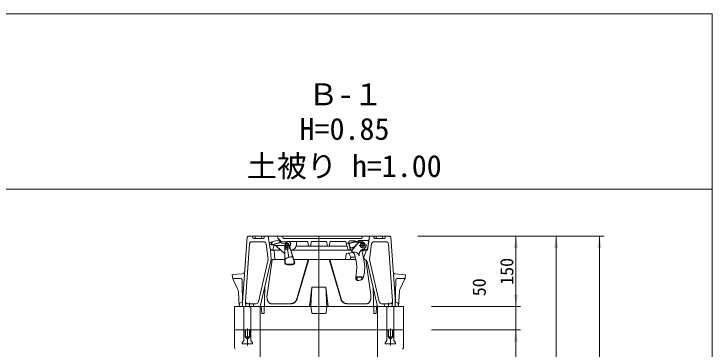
# Model space of a CAD drawing. Units: millimetres, scale not verified. Extents: x -6861 to 6861, y -3554 to 3095.
# Drawn here: x 5373 to 6861, y 2380 to 3095 of the extents above; entities that cross this region are included whole.
import ezdxf
from ezdxf.enums import TextEntityAlignment as Align

# ---------------------------------------------------------------- set-up
doc = ezdxf.new("R2010")
doc.units = ezdxf.units.MM
doc.header["$LTSCALE"] = 20
for name, color, linetype, lineweight in [('0-3_TEMP', 3, 'Continuous', 18), ('0-4_細線', 7, 'Continuous', 18), ('0-6_寸法', 1, 'Continuous', 18), ('0-9_枠線', 6, 'Continuous', 18)]:
    doc.layers.add(name, color=color, linetype=linetype, lineweight=lineweight)
doc.layers.add('0-7_注釈', color=1, linetype='Continuous')
doc.styles.add('ＭＳ ゴシック', font='')
doc.styles.get('ＭＳ ゴシック').set_extended_font_data('MS Gothic')

msp = doc.modelspace()

# ---------------------------------------------------------------- linework, layer by layer
at = {"layer": '0-3_TEMP'}
for p, q in [((1260.93, 2720.78), (6860.93, 2720.78)), ((6022.8, 2620.78), (6022.8, 2455.78)), ((5874.8, 2478.7), (5874.8, 2469.25)), ((5899.8, 2470.78), (5906.2, 2470.78)), ((6005.8, 2470.78), (6039.8, 2470.78)), ((6022.8, 2470.78), (6022.8, 2307.78)), ((6139.4, 2470.78), (6145.8, 2470.78)), ((6170.8, 2478.7), (6170.8, 2469.25)), ((5870.3, 2423.78), (5870.3, 2387.78)), ((6175.3, 2423.78), (6175.3, 2387.78))]:
    msp.add_line(p, q, dxfattribs=at)
at = {"layer": '0-4_細線'}
for p, q in [((5869.65, 2618.78), (5871.8, 2620.78)), ((5871.8, 2620.78), (6173.8, 2620.78)), ((5880.8, 2620.78), (5882.3, 2615.78)), ((5887.8, 2620.78), (5886.3, 2615.78)), ((5899.8, 2620.78), (5901.3, 2615.78)), ((5906.8, 2620.78), (5905.3, 2615.78)), ((5914.3, 2620.78), (5914.89, 2620.18)), ((5919.07, 2593.78), (5914.8, 2620.78)), ((5914.89, 2620.18), (5919.55, 2590.78)), ((5934.8, 2620.78), (5935.3, 2616.78)), ((5944.8, 2620.78), (5946.3, 2615.78)), ((6115.8, 2620.78), (6114.3, 2615.78)), ((6130.7, 2620.18), (6126.05, 2590.78)), ((6126.52, 2593.78), (6130.8, 2620.78)), ((6131.3, 2620.78), (6130.7, 2620.18)), ((6138.8, 2620.78), (6140.3, 2615.78)), ((6145.8, 2620.78), (6144.3, 2615.78)), ((6157.8, 2620.78), (6159.3, 2615.78)), ((6164.8, 2620.78), (6163.3, 2615.78)), ((6175.94, 2618.78), (6173.8, 2620.78)), ((5869.65, 2618.78), (5859.8, 2479.78)), ((5879.62, 2608.78), (5905.41, 2608.78)), ((5882.3, 2615.78), (5905.3, 2615.78)), ((5916.99, 2606.92), (5921.73, 2608.02)), ((5920.73, 2603.29), (5921.22, 2606.93)), ((5921.85, 2602.16), (5941.78, 2607.5)), ((5922.35, 2604.07), (5922.96, 2608.67)), ((5922.68, 2608.59), (5936.9, 2612.4)), ((5923.6, 2602.97), (5941.59, 2607.79)), ((5935.3, 2616.78), (5942.8, 2608.78)), ((5938.07, 2611.3), (5940.57, 2607.52)), ((5938.77, 2611.95), (5939.63, 2612.15)), ((5939.09, 2611.57), (5942.03, 2607.12)), ((5941.18, 2608.4), (5942.8, 2608.78)), ((5942.8, 2608.78), (5954.8, 2609.78)), ((5944.53, 2605.78), (5954.8, 2605.78)), ((6114.3, 2615.78), (5946.3, 2615.78)), ((5953.41, 2608.17), (5951.02, 2605.78)), ((5951.73, 2605.78), (5953.76, 2607.81)), ((5954.8, 2609.78), (5975.65, 2609.78)), ((5954.8, 2606.78), (5954.8, 2594.78)), ((5997.49, 2609.78), (5966.47, 2609.78)), ((5974.84, 2602.64), (5975.3, 2607.95)), ((5999.48, 2607.98), (6000.21, 2600.68)), ((6006.12, 2607.98), (6005.39, 2600.68)), ((6037.49, 2609.78), (6008.11, 2609.78)), ((6040.21, 2600.68), (6039.48, 2607.98)), ((6045.39, 2600.68), (6046.12, 2607.98)), ((6078.44, 2609.78), (6048.11, 2609.78)), ((6084.2, 2594), (6080.37, 2608.29)), ((6081.05, 2605.78), (6086.74, 2605.78)), ((6089.58, 2593.26), (6086.48, 2604.81)), ((6087.19, 2606.04), (6097.42, 2608.78)), ((6088.11, 2605.5), (6097.52, 2608.03)), ((6097.42, 2608.78), (6114.8, 2608.78)), ((6097.52, 2608.03), (6114.8, 2608.03)), ((6099.8, 2610.78), (6100.8, 2609.28)), ((6100.8, 2609.28), (6105.8, 2609.28)), ((6107.8, 2611.78), (6105.8, 2609.28)), ((6107.8, 2611.78), (6129.37, 2611.78)), ((6108.99, 2607.76), (6109.02, 2607.49)), ((6108.99, 2607.76), (6122.73, 2604.08)), ((6109.02, 2607.49), (6122.54, 2603.87)), ((6114.8, 2595.03), (6114.8, 2607.03)), ((6165.97, 2608.78), (6140.18, 2608.78)), ((6163.3, 2615.78), (6140.3, 2615.78)), ((6175.94, 2618.78), (6185.8, 2479.78)), ((5874.63, 2604.13), (5865.98, 2482.13)), ((5910.37, 2604.43), (5914.8, 2570.78)), ((5917.62, 2602.96), (5920.78, 2603.69)), ((5919.07, 2593.78), (5921.07, 2591.78)), ((5919.07, 2593.78), (5921.07, 2591.78)), ((5919.07, 2593.78), (5921.07, 2591.78)), ((5919.07, 2593.78), (5921.07, 2591.78)), ((5919.55, 2590.78), (5920.8, 2570.78)), ((5919.55, 2590.78), (5940.67, 2590.78)), ((5925.07, 2591.78), (5921.07, 2591.78)), ((5921.9, 2602.17), (5922.34, 2602.25)), ((5925.83, 2598.99), (5925.07, 2591.78)), ((5927.3, 2590.78), (5928.8, 2570.78)), ((5929.44, 2600.78), (5927.76, 2600.78)), ((5949.8, 2582.78), (5930.83, 2599.85)), ((5931.31, 2600.78), (5949.48, 2600.78)), ((5949.94, 2583.32), (5931.41, 2600)), ((5948.8, 2600.78), (5960.8, 2600.78)), ((5949.8, 2564.81), (5950.05, 2597.73)), ((5950.05, 2597.73), (5950.31, 2601.12)), ((5958.6, 2575.59), (5956, 2592.85)), ((5971.06, 2566.3), (5959.56, 2602.3)), ((5967.41, 2576.18), (5959.89, 2599.74)), ((5960.24, 2600.15), (5960.83, 2600.74)), ((5960.42, 2599.62), (5961.19, 2600.39)), ((5964.49, 2590.78), (6022.8, 2590.78)), ((6082.65, 2599.78), (5974.25, 2599.78)), ((6092.96, 2590.78), (6022.8, 2590.78)), ((6087.1, 2591.78), (6093.82, 2591.78)), ((6089.41, 2596.78), (6087.4, 2604.28)), ((6090.1, 2595.18), (6098.38, 2597.4)), ((6090.63, 2596.07), (6099.16, 2598.36)), ((6102.39, 2602.29), (6093.29, 2590.9)), ((6102.58, 2602.13), (6093.49, 2590.74)), ((6108.8, 2601.03), (6120.8, 2601.03)), ((6126.05, 2590.78), (6115.44, 2590.78)), ((6115.9, 2591.99), (6120.09, 2592.78)), ((6124.55, 2590.78), (6118.8, 2576.28)), ((6120.2, 2591.78), (6120.09, 2592.78)), ((6120.2, 2591.78), (6124.52, 2591.78)), ((6122.54, 2603.87), (6122.73, 2604.08)), ((6124.52, 2591.78), (6126.52, 2593.78)), ((6135.22, 2604.43), (6130.8, 2570.78)), ((6170.96, 2604.13), (6179.61, 2482.13)), ((5952.76, 2574.07), (5964.97, 2577.5)), ((5953.72, 2573.63), (5964.66, 2576.7)), ((5970.11, 2565.99), (5967.11, 2575.38)), ((6080.73, 2582.97), (6079.8, 2570.78)), ((6081.6, 2583.88), (6094.79, 2585.65)), ((6087.43, 2583.27), (6090.8, 2576.28)), ((6090.8, 2576.28), (6089.28, 2572.09)), ((6100.13, 2576.28), (6090.8, 2576.28)), ((6099.47, 2579.55), (6102.06, 2567.33)), ((6115.14, 2587.56), (6118.69, 2570.87)), ((6118.8, 2576.28), (6117.78, 2576.28)), ((6118.8, 2576.28), (6119.8, 2570.78)), ((5894.07, 2480.66), (5914.8, 2570.78)), ((5897.8, 2470.78), (5920.8, 2570.78)), ((5923.12, 2570.5), (5912.3, 2495.69)), ((5924.78, 2570.78), (5949.63, 2570.78)), ((5950.8, 2564.78), (5950.8, 2569.78)), ((5954.8, 2560.78), (5966.3, 2560.78)), ((5969.86, 2570.78), (6022.8, 2570.78)), ((5975.57, 2487.09), (5999.66, 2570.78)), ((5976.21, 2486.98), (6000.95, 2570.78)), ((6100.96, 2570.78), (6022.8, 2570.78)), ((6069.38, 2486.98), (6044.65, 2570.78)), ((6070.03, 2487.09), (6045.93, 2570.78)), ((6072.18, 2570.78), (6067.75, 2570.78)), ((6120.82, 2570.78), (6118.89, 2570.78)), ((6122.47, 2570.5), (6133.3, 2495.69)), ((6147.8, 2470.78), (6125.69, 2566.9)), ((6151.52, 2480.66), (6130.8, 2570.78)), ((5954.8, 2559.78), (5966.3, 2559.78)), ((6103.46, 2554.03), (6101.49, 2531.46)), ((5859.82, 2540.45), (5837.8, 2538.78)), ((5837.8, 2538.78), (5838.49, 2533.2)), ((5841.45, 2530.78), (5855.85, 2530.78)), ((6104.3, 2533.53), (6103.8, 2533.76)), ((6103.8, 2533.76), (6114.8, 2533.76)), ((6103.8, 2533.76), (6103.8, 2526.8)), ((6104.3, 2533.53), (6114.3, 2533.53)), ((6104.3, 2533.53), (6104.3, 2527.08)), ((6114.3, 2533.53), (6114.8, 2533.76)), ((6114.3, 2533.53), (6114.3, 2528.79)), ((6114.8, 2533.76), (6114.8, 2528.56)), ((6203.98, 2530.44), (6189.58, 2530.46)), ((5839.85, 2528.57), (5849.51, 2508.45)), ((5858.85, 2527.83), (5859.8, 2470.78)), ((6103.8, 2526.8), (6104.3, 2527.08)), ((6106.47, 2526.53), (6108.14, 2526.53)), ((6106.47, 2526.03), (6108.14, 2526.03)), ((6114.3, 2528.79), (6114.8, 2528.56)), ((6186.57, 2527.52), (6185.52, 2470.47)), ((6205.57, 2528.23), (6195.87, 2508.13)), ((5850.97, 2502.82), (5852.8, 2470.78)), ((5905.8, 2455.78), (5907.3, 2512.08)), ((6007.8, 2512.08), (6037.8, 2512.08)), ((6037.8, 2512.08), (6042.8, 2470.78)), ((6039.8, 2470.78), (6037.8, 2512.08)), ((6139.8, 2455.78), (6138.3, 2512.08)), ((6194.41, 2502.49), (6192.52, 2470.46)), ((5842.8, 2420.78), (5842.8, 2470.78)), ((5852.8, 2470.78), (5842.8, 2470.78)), ((5853.8, 2477.78), (5852.8, 2470.78)), ((5852.8, 2470.78), (5897.8, 2470.78)), ((5853.8, 2477.78), (5859.8, 2479.78)), ((5862.8, 2420.78), (5862.8, 2470.78)), ((5866.8, 2470.78), (5865.98, 2481.39)), ((5870.97, 2476.78), (5889.2, 2476.78)), ((5877.8, 2420.78), (5877.8, 2470.78)), ((5883.8, 2476.78), (5882.8, 2470.78)), ((5897.8, 2470.78), (5899.8, 2470.78)), ((5897.8, 2420.78), (5897.8, 2470.78)), ((5899.8, 2470.78), (5900.8, 2455.78)), ((5906.2, 2470.78), (6005.8, 2470.78)), ((5920.06, 2476.78), (5963.78, 2476.78)), ((6005.8, 2470.78), (6007.57, 2457.51)), ((6039.8, 2470.78), (6038.03, 2457.51)), ((6139.4, 2470.78), (6039.8, 2470.78)), ((6125.53, 2476.78), (6081.81, 2476.78)), ((6145.8, 2470.78), (6144.8, 2455.78)), ((6147.8, 2470.78), (6145.8, 2470.78)), ((6192.8, 2470.78), (6147.8, 2470.78)), ((6147.8, 2420.78), (6147.8, 2470.78)), ((6174.63, 2476.78), (6156.4, 2476.78)), ((6161.8, 2476.78), (6162.8, 2470.78)), ((6167.8, 2420.78), (6167.8, 2470.78)), ((6178.8, 2470.78), (6179.61, 2481.39)), ((6182.8, 2420.78), (6182.8, 2470.78)), ((6191.8, 2477.78), (6185.8, 2479.78)), ((6191.8, 2477.78), (6192.8, 2470.78)), ((6192.8, 2470.78), (6202.8, 2470.78)), ((6202.8, 2420.78), (6202.8, 2470.78)), ((5900.8, 2455.78), (5905.8, 2455.78)), ((6036.05, 2455.78), (6009.24, 2455.78)), ((6144.8, 2455.78), (6139.8, 2455.78)), ((5842.8, 2420.78), (6202.8, 2420.78)), ((5842.8, 2420.78), (5842.8, 2382.57)), ((5862.8, 2420.78), (5862.8, 2398.28)), ((5865.3, 2420.78), (5865.3, 2405.78)), ((5865.9, 2420.78), (5865.9, 2405.18)), ((5874.7, 2420.78), (5874.7, 2405.18)), ((5877.8, 2420.78), (5877.8, 2398.28)), ((5897.8, 2420.78), (5897.8, 2270.78)), ((6147.8, 2420.78), (6147.8, 2270.78)), ((6167.8, 2420.78), (6167.8, 2398.28)), ((6170.3, 2420.78), (6170.3, 2405.78)), ((6170.9, 2420.78), (6170.9, 2405.18)), ((6179.7, 2420.78), (6179.7, 2405.18)), ((6180.3, 2420.78), (6180.3, 2405.78)), ((6182.8, 2420.78), (6182.8, 2398.28)), ((6202.8, 2420.78), (6202.8, 2382.57)), ((5862.8, 2398.28), (5859.3, 2393.28)), ((5865.3, 2405.78), (5875.3, 2405.78)), ((5865.3, 2405.78), (5870.3, 2400.78)), ((5877.8, 2398.28), (5881.3, 2393.28)), ((6170.3, 2405.78), (6175.3, 2400.78)), ((6180.3, 2405.78), (6170.3, 2405.78)), ((6180.3, 2405.78), (6175.3, 2400.78)), ((5859.3, 2393.28), (5859.3, 2390.78)), ((5859.3, 2390.78), (5881.3, 2390.78)), ((5881.3, 2393.28), (5881.3, 2390.78)), ((6186.3, 2390.78), (6164.3, 2390.78))]:
    msp.add_line(p, q, dxfattribs=at)
for points in [[(6084.91, 2605.78), (6087.8, 2610.78), (6099.8, 2610.78)], [(6185.62, 2540.14), (6207.64, 2538.43), (6206.94, 2532.86)], [(6005.8, 2470.78), (6007.8, 2512.08), (6002.8, 2470.78)], [(5875.3, 2420.78), (5875.3, 2405.78), (5870.3, 2400.78)], [(6167.8, 2398.28), (6164.3, 2393.28), (6164.3, 2390.78)], [(6182.8, 2398.28), (6186.3, 2393.28), (6186.3, 2390.78)]]:
    msp.add_lwpolyline(points, dxfattribs=at)
for centre, radius in [((5954.8, 2600.78), 4.5), ((5954.8, 2600.78), 4), ((6114.8, 2601.03), 4.75), ((6114.8, 2601.03), 4)]:
    msp.add_circle(centre, radius, dxfattribs=at)
for centre, radius, start, end in [((5879.62, 2603.78), 5, 90, 175.943), ((5905.41, 2603.78), 5, 7.496, 90), ((5923.2, 2606.66), 2, 105, 172.38), ((5936.4, 2610.2), 2, 33.435, 105), ((5937.42, 2610.47), 2, 33.435, 105), ((5944.53, 2608.78), 3, 213.435, 270), ((5957.3, 2604.28), 5.5, 315, 135), ((5957.3, 2604.28), 5, 315, 135), ((5954.8, 2600.78), 5, 17.716, 90), ((5977.29, 2607.78), 2, 90, 175), ((5997.49, 2607.78), 2, 5.711, 90), ((6008.11, 2607.78), 2, 90, 174.289), ((6037.49, 2607.78), 2, 5.711, 90), ((6048.11, 2607.78), 2, 90, 174.289), ((6078.44, 2607.78), 2, 15, 90), ((6087.45, 2605.07), 1, 105, 195), ((6088.37, 2604.54), 1, 104.999, 195), ((6118.8, 2589.19), 21, 117.828, 141.396), ((6118.8, 2589.19), 20.75, 118.098, 141.396), ((6114.8, 2603.28), 5.5, 18.873, 90), ((6114.8, 2603.28), 4.75, 25.614, 90), ((6140.18, 2603.78), 5, 90, 172.504), ((6165.97, 2603.78), 5, 4.057, 90), ((5921.72, 2603.16), 1, 172.38, 285), ((5924.72, 2592.57), 10, 48.003, 105), ((5923.34, 2603.94), 1, 172.38, 285), ((5924.14, 2592.42), 10, 48.003, 100.392), ((5927.82, 2598.78), 2, 90, 173.991), ((5931.31, 2603.78), 3, 239.518, 270), ((5955.14, 2597.87), 5.09, 179.563, 17.716), ((5961.88, 2603.78), 13, 275.889, 355), ((6001.2, 2600.78), 1, 185.711, 270.001), ((6004.39, 2600.78), 1, 270, 354.289), ((6041.2, 2600.78), 1, 185.711, 270), ((6044.39, 2600.78), 1, 269.999, 354.289), ((6087.1, 2594.78), 3, 195, 270), ((6089.84, 2596.14), 1, 194.999, 285), ((6090.38, 2597.04), 1, 194.999, 285), ((6091.51, 2593.78), 2, 195, 270), ((6095.64, 2589.03), 3, 141.396, 242.755), ((6095.64, 2589.03), 2.75, 141.396, 283.399), ((6120.59, 2581.14), 12.5, 109.028, 190.412), ((6118.8, 2589.19), 4, 106.971, 204), ((6111.33, 2597.95), 10, 292.623, 314.134), ((6114.8, 2601.03), 8.25, 282.029, 20.153), ((6114.8, 2601.03), 8.5, 289.465, 21.032), ((5965.2, 2574.78), 2, 17.716, 105.689), ((5965.51, 2575.58), 2, 17.716, 105.689), ((6081.73, 2582.89), 1, 97.625, 175.601), ((6085.62, 2582.4), 2, 25.722, 97.625), ((6089.68, 2577.47), 10, 12, 62.755), ((6098.56, 2576.62), 10, 13.096, 103.289), ((5924.78, 2565.78), 5, 90, 167.047), ((5954.8, 2564.78), 5, 179.204, 270), ((5953.84, 2570.22), 4, 105.689, 179.563), ((5954.8, 2569.78), 4, 105.689, 180), ((5954.8, 2564.78), 4, 180, 270), ((5966.3, 2564.78), 5, 270, 17.716), ((5966.3, 2564.78), 4, 270, 17.716), ((6087.4, 2572.78), 2, 270, 340.017), ((6039.46, 2554.03), 64, 0, 12), ((6039.46, 2554.03), 81, 345.314, 12), ((6120.82, 2565.78), 5, 12.953, 90), ((5859.44, 2545.44), 5, 274.344, 355.943), ((5841.45, 2533.78), 3, 187.125, 270), ((5853.38, 2535.06), 15, 187.125, 205.641), ((5855.85, 2527.78), 3, 0.955, 90), ((6106.47, 2531.03), 5, 175, 270), ((6108.14, 2536.03), 10, 270, 345.314), ((6186.01, 2545.13), 5, 183.949, 265.548), ((6189.57, 2527.46), 3, 89.893, 178.938), ((6203.98, 2533.44), 3, 269.893, 352.768), ((6192.05, 2534.75), 15, 334.252, 352.768), ((6106.47, 2531.03), 4.5, 241.158, 270), ((6108.14, 2536.03), 9.5, 270, 310.388), ((5835.99, 2501.96), 15, 3.27, 25.641), ((6209.38, 2501.61), 15, 154.251, 176.622), ((5927.01, 2491.62), 15, 177.42047, 183.98981), ((5926.98, 2492.41), 14.95, 173.89277, 180.46211), ((5926.94, 2490.82), 14.9, 180.96172, 187.53106), ((5926.86, 2493.2), 14.77, 170.31074, 176.88008), ((5926.79, 2490.04), 14.66, 184.58302, 191.15236), ((5926.55, 2489.28), 14.3, 188.35914, 194.92847), ((5926.22, 2488.56), 13.81, 192.36873, 198.93806), ((5961.4, 2490.97), 14.67, 335.27597, 339.736), ((5961.35, 2491.11), 14.78, 339.32468, 343.78471), ((5962.08, 2490.97), 14.67, 335.27597, 339.736), ((5962.03, 2491.11), 14.78, 339.32468, 343.78471), ((6083.57, 2491.11), 14.78, 196.2168, 200.67683), ((6083.51, 2490.97), 14.67, 200.26406, 204.72408), ((6084.25, 2491.11), 14.78, 196.21538, 200.67541), ((6084.19, 2490.97), 14.67, 200.26406, 204.72408), ((6119.37, 2488.56), 13.81, 341.06298, 347.63232), ((6119.05, 2489.28), 14.3, 345.0715, 351.64084), ((6118.8, 2490.04), 14.66, 348.84661, 355.41595), ((6118.73, 2493.2), 14.77, 3.11892, 9.68825), ((6118.65, 2490.82), 14.9, 352.46994, 359.03928), ((6118.61, 2492.41), 14.95, 359.5389, 6.10824), ((6118.59, 2491.62), 15, 356.00919, 2.57852), ((5870.97, 2481.78), 5, 175.943, 270), ((5889.2, 2481.78), 5, 270, 347.047), ((5898.8, 2470.03), 1.25, 36.87, 143.13), ((5925.81, 2487.88), 13.21, 196.70895, 203.27829), ((5925.33, 2487.24), 12.52, 201.49676, 208.0661), ((5924.77, 2486.67), 11.76, 206.87362, 213.44296), ((5924.16, 2486.17), 10.97, 213.01027, 219.57961), ((5923.49, 2485.73), 10.18, 220.10416, 226.6735), ((5922.78, 2485.38), 9.44, 228.3576, 234.92694), ((5922.03, 2485.11), 8.8, 237.91499, 244.48433), ((5921.25, 2484.93), 8.33, 248.76546, 255.3348), ((5920.46, 2484.84), 8.07, 260.60549, 267.17483), ((5963.03, 2489.9), 13.13, 270.31854, 274.77857), ((5963.71, 2489.9), 13.13, 270.31854, 274.77857), ((5962.88, 2489.91), 13.15, 275.40614, 279.86617), ((5963.56, 2489.91), 13.15, 275.40614, 279.86617), ((5962.74, 2489.94), 13.2, 280.46637, 284.9264), ((5963.42, 2489.94), 13.2, 280.466, 284.92603), ((5962.6, 2489.97), 13.27, 285.48095, 289.94098), ((5963.27, 2489.97), 13.27, 285.48146, 289.94149), ((5962.46, 2490.02), 13.36, 290.43589, 294.89592), ((5963.14, 2490.02), 13.36, 290.43589, 294.89592), ((5962.32, 2490.07), 13.47, 295.31835, 299.77837), ((5963, 2490.07), 13.47, 295.31759, 299.77762), ((5962.19, 2490.14), 13.59, 300.11715, 304.57718), ((5962.87, 2490.14), 13.59, 300.11802, 304.57805), ((5962.07, 2490.21), 13.72, 304.82668, 309.2867), ((5962.74, 2490.21), 13.72, 304.82668, 309.2867), ((5961.95, 2490.3), 13.86, 309.44394, 313.90396), ((5962.63, 2490.3), 13.86, 309.44394, 313.90396), ((5961.84, 2490.39), 14.01, 313.96603, 318.42606), ((5962.51, 2490.39), 14.01, 313.96603, 318.42606), ((5961.73, 2490.49), 14.15, 318.39462, 322.85465), ((5962.41, 2490.49), 14.15, 318.39462, 322.85465), ((5961.64, 2490.6), 14.3, 322.73468, 327.19471), ((5961.55, 2490.72), 14.43, 326.98817, 331.44819), ((5962.32, 2490.6), 14.3, 322.73341, 327.19344), ((5961.47, 2490.84), 14.56, 331.16694, 335.62697), ((5962.23, 2490.72), 14.43, 326.98948, 331.44951), ((5962.15, 2490.84), 14.56, 331.16694, 335.62697), ((6083.44, 2490.84), 14.56, 204.3731, 208.83313), ((6083.37, 2490.72), 14.43, 208.55057, 213.0106), ((6084.12, 2490.84), 14.56, 204.3731, 208.83313), ((6083.28, 2490.6), 14.3, 212.80665, 217.26668), ((6084.04, 2490.72), 14.43, 208.55057, 213.0106), ((6083.18, 2490.49), 14.15, 217.14434, 221.60437), ((6083.96, 2490.6), 14.3, 212.80665, 217.26668), ((6083.86, 2490.49), 14.15, 217.14555, 221.60557), ((6083.08, 2490.39), 14.01, 221.57518, 226.03521), ((6083.76, 2490.39), 14.01, 221.57405, 226.03407), ((6082.97, 2490.3), 13.86, 226.09615, 230.55618), ((6083.65, 2490.3), 13.86, 226.09615, 230.55618), ((6082.85, 2490.21), 13.72, 230.71233, 235.17235), ((6083.53, 2490.21), 13.72, 230.7133, 235.17332), ((6082.72, 2490.14), 13.59, 235.42309, 239.88312), ((6083.4, 2490.14), 13.59, 235.42222, 239.88225), ((6082.59, 2490.07), 13.47, 240.22163, 244.68165), ((6083.27, 2490.07), 13.47, 240.22238, 244.68241), ((6082.46, 2490.02), 13.36, 245.10423, 249.56426), ((6083.14, 2490.02), 13.36, 245.10423, 249.56426), ((6082.32, 2489.97), 13.27, 250.05918, 254.51921), ((6083, 2489.97), 13.27, 250.05867, 254.5187), ((6082.18, 2489.94), 13.2, 255.0736, 259.53363), ((6082.86, 2489.94), 13.2, 255.07397, 259.534), ((6082.03, 2489.91), 13.15, 260.13383, 264.59386), ((6082.71, 2489.91), 13.15, 260.13361, 264.59364), ((6081.89, 2489.9), 13.13, 265.22143, 269.68146), ((6082.57, 2489.9), 13.13, 265.2215, 269.68153), ((6125.13, 2484.84), 8.08, 272.82479, 279.39413), ((6124.34, 2484.93), 8.33, 284.66593, 291.23527), ((6123.57, 2485.11), 8.8, 295.51485, 302.08419), ((6122.82, 2485.38), 9.44, 305.07392, 311.64326), ((6122.1, 2485.73), 10.18, 313.32533, 319.89467), ((6121.44, 2486.17), 10.97, 320.42039, 326.98973), ((6120.82, 2486.67), 11.76, 326.55807, 333.12741), ((6120.27, 2487.24), 12.52, 331.93385, 338.50319), ((6119.78, 2487.88), 13.21, 336.7206, 343.28994), ((6146.8, 2470.03), 1.25, 36.87, 143.13), ((6156.4, 2481.78), 5, 192.953, 270), ((6174.63, 2481.78), 5, 270, 4.057), ((6009.55, 2457.78), 2, 187.595, 270), ((6036.05, 2457.78), 2, 270, 352.405), ((5845.8, 2382.57), 3, 180, 240.968), ((6199.8, 2382.57), 3, 299.032, 0)]:
    msp.add_arc(centre, radius, start, end, dxfattribs=at)
at = {"layer": '0-6_寸法'}
for p, q in [((6233.8, 2620.78), (6538.79, 2620.78)), ((6233.8, 2620.78), (6452.74, 2620.78)), ((6233.8, 2620.78), (6630.99, 2620.78)), ((6442.74, 1730.78), (6442.74, 2620.78)), ((6528.79, 1770.78), (6528.79, 2620.78)), ((6620.99, 1620.78), (6620.99, 2620.78)), ((6262.64, 2470.78), (6452.74, 2470.78)), ((6262.8, 2470.78), (6452.74, 2470.78)), ((6262.8, 2420.78), (6452.74, 2420.78)), ((6262.8, 2420.78), (6452.74, 2420.78))]:
    msp.add_line(p, q, dxfattribs=at)
for points in [[(6438.57, 2595.78), (6442.74, 2620.78), (6446.9, 2595.78)], [(6524.63, 2595.78), (6528.79, 2620.78), (6532.96, 2595.78)], [(6616.82, 2595.78), (6620.99, 2620.78), (6625.16, 2595.78)], [(6438.57, 2495.78), (6442.74, 2470.78), (6446.9, 2495.78)], [(6438.57, 2495.78), (6442.74, 2470.78), (6446.9, 2495.78)], [(6438.57, 2395.78), (6442.74, 2420.78), (6446.9, 2395.78)], [(6438.57, 2395.78), (6442.74, 2420.78), (6446.9, 2395.78)]]:
    msp.add_solid(points, dxfattribs=at)
at = {"layer": '0-9_枠線'}
for p, q in [((1260.93, 3094.96), (6860.93, 3094.96)), ((6860.93, 3094.96), (6860.93, -705.04))]:
    msp.add_line(p, q, dxfattribs=at)

# ---------------------------------------------------------------- texts
at = {"layer": '0-6_寸法', "style": 'ＭＳ ゴシック'}
for s, p in [('150', (6445.78, 2516.98)), ('50', (6386.88, 2492.58))]:
    msp.add_text(s, height=28.15, rotation=90, dxfattribs=at).set_placement(p, align=Align.BOTTOM_LEFT)
at = {"layer": '0-7_注釈', "style": 'ＭＳ ゴシック'}
for s, p in [('Ｂ-１', (6000.04, 2885.93)), ('H=0.85', (5981.61, 2812.22)), ('土被り h=1.00', (5869.2, 2732.98))]:
    msp.add_text(s, height=46.92, dxfattribs=at).set_placement(p, align=Align.BOTTOM_LEFT)

doc.saveas('drawing.dxf')
